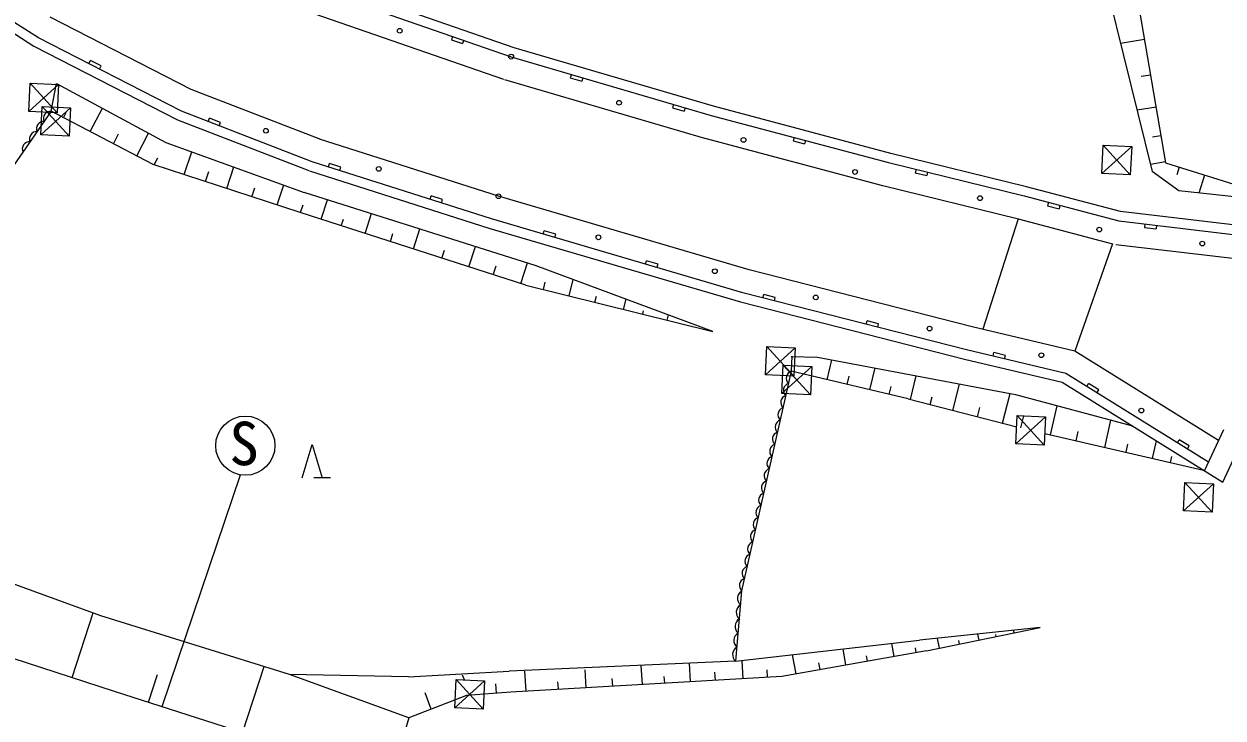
# Model space of a CAD drawing. Units: millimetres, scale not verified. Extents: x 40000 to 680000, y 20000 to 380000.
# Drawn here: x 425630 to 476218, y 283284 to 312564 of the extents above; entities that cross this region are included whole.
import ezdxf
from ezdxf.enums import TextEntityAlignment as Align

# ---------------------------------------------------------------- set-up
doc = ezdxf.new("R2010")
doc.units = ezdxf.units.MM
doc.header["$LTSCALE"] = 1000
doc.layers.add('M-BGD', color=7, linetype='Continuous', lineweight=13)
doc.styles.add('ＭＳ ゴシック', font='')
doc.styles.get('ＭＳ ゴシック').set_extended_font_data('MS Gothic')

msp = doc.modelspace()

# ---------------------------------------------------------------- linework, layer by layer
at = {"layer": 'M-BGD', "lineweight": 25}
for p, q in [((421043, 314810), (426042, 311631)), ((437455, 314206), (446185, 311183)), ((446307, 311564), (437586, 314584)), ((471278, 314269), (473228, 306337)), ((472447, 314567), (473795, 306699)), ((426240, 311979), (424147, 313310)), ((437128, 313261), (445858, 310238)), ((432687, 309803), (426738, 312848)), ((426042, 311631), (432113, 308524)), ((432277, 308889), (426240, 311979)), ((443710, 312040), (443661, 311899)), ((443661, 311899), (444133, 311735)), ((444182, 311877), (444133, 311735)), ((472901, 311915), (471899, 311743)), ((446185, 311183), (454618, 308707)), ((454726, 309092), (446307, 311564)), ((428369, 310890), (428437, 311023)), ((428882, 310795), (428437, 311023)), ((428814, 310662), (428882, 310795)), ((445903, 310224), (454336, 307747)), ((448723, 310438), (448680, 310294)), ((448680, 310294), (449160, 310153)), ((449202, 310297), (449160, 310153)), ((473159, 310409), (472768, 310342)), ((425834, 308870), (425891, 310069)), ((425834, 308870), (427090, 310011)), ((425891, 310069), (427090, 310011)), ((425891, 310069), (427032, 308813)), ((426784, 308882), (427002, 310052)), ((427002, 310052), (431610, 307566)), ((427090, 310011), (427032, 308813)), ((438155, 307684), (432687, 309803)), ((453040, 309170), (452998, 309026)), ((462203, 307103), (454726, 309092)), ((426784, 308882), (422298, 302427)), ((427032, 308813), (425834, 308870)), ((426338, 307890), (426395, 309088)), ((426338, 307890), (427594, 309031)), ((426395, 309088), (427594, 309031)), ((426395, 309088), (427536, 307833)), ((431079, 306637), (426784, 308882)), ((427303, 308610), (427414, 308823)), ((427594, 309031), (427536, 307833)), ((428428, 308022), (428942, 309005)), ((437793, 306752), (432277, 308889)), ((433404, 308453), (433458, 308593)), ((433924, 308412), (433458, 308593)), ((452998, 309026), (453478, 308885)), ((453520, 309029), (453478, 308885)), ((454618, 308707), (462104, 306716)), ((473391, 309058), (472594, 308921)), ((432113, 308524), (437649, 306379)), ((433870, 308272), (433924, 308412)), ((427536, 307833), (426338, 307890)), ((429401, 307514), (429619, 307931)), ((430387, 306999), (430887, 307956)), ((445649, 305294), (438098, 307704)), ((454361, 307740), (461847, 305749)), ((458119, 307775), (458081, 307631)), ((458081, 307631), (458564, 307502)), ((458603, 307647), (458564, 307502)), ((473598, 307849), (473236, 307787)), ((431610, 307566), (437458, 305460)), ((432394, 306208), (432708, 307170)), ((467925, 305699), (462203, 307103)), ((471109, 306252), (471166, 307450)), ((471109, 306252), (472365, 307393)), ((471166, 307450), (472365, 307393)), ((471166, 307450), (472307, 306194)), ((472365, 307393), (472307, 306194)), ((437276, 304615), (431079, 306637)), ((431122, 306615), (431282, 306921)), ((445356, 304338), (437793, 306752)), ((438479, 306533), (438524, 306676)), ((439001, 306524), (438524, 306676)), ((462104, 306716), (467826, 305311)), ((473786, 306748), (473154, 306640)), ((473795, 306699), (478705, 305172)), ((433295, 305914), (433435, 306343)), ((434184, 305624), (434480, 306532)), ((437672, 306371), (445239, 303955)), ((438955, 306381), (439001, 306524)), ((463266, 306431), (463230, 306285)), ((463230, 306285), (463715, 306166)), ((463751, 306312), (463715, 306166)), ((472307, 306194), (471109, 306252)), ((474354, 305525), (473228, 306337)), ((474366, 306521), (474265, 306196)), ((475433, 306189), (475198, 305433)), ((435246, 305277), (435368, 305650)), ((436313, 304929), (436588, 305773)), ((461866, 305745), (467588, 304340)), ((471890, 304654), (467925, 305699)), ((447246, 302364), (437458, 305460)), ((438170, 304326), (438435, 305151)), ((442766, 305165), (442811, 305308)), ((443288, 305156), (442811, 305308)), ((443242, 305013), (443288, 305156)), ((456225, 302185), (445649, 305294)), ((467826, 305311), (471815, 304260)), ((478699, 305053), (474354, 305525)), ((446807, 301542), (437276, 304615)), ((437297, 304608), (437402, 304935)), ((440021, 303730), (440290, 304564)), ((468853, 305041), (468815, 304896)), ((468815, 304896), (469299, 304768)), ((469337, 304913), (469299, 304768)), ((480032, 303687), (471890, 304654)), ((439016, 304054), (439105, 304331)), ((455961, 301220), (445356, 304338)), ((467571, 304345), (466080, 299684)), ((467571, 304345), (471560, 303293)), ((471815, 304260), (478987, 303408)), ((472918, 304129), (472901, 303980)), ((473415, 304070), (473397, 303921)), ((441090, 303385), (441199, 303722)), ((442062, 303072), (442334, 303918)), ((445239, 303955), (455855, 300835)), ((447540, 303696), (447583, 303840)), ((448062, 303699), (447583, 303840)), ((448020, 303555), (448062, 303699)), ((472901, 303980), (473397, 303921)), ((443259, 302686), (443370, 303028)), ((444396, 302319), (444673, 303178)), ((471560, 303293), (469970, 298760)), ((471697, 303267), (478658, 302440)), ((451858, 302427), (451900, 302570)), ((452380, 302429), (451900, 302570)), ((445430, 301986), (445553, 302366)), ((446592, 301611), (446873, 302482)), ((454694, 299594), (447246, 302364)), ((452337, 302286), (452380, 302429)), ((465638, 299789), (456225, 302185)), ((446807, 301542), (454694, 299594)), ((447548, 301359), (447625, 301673)), ((448633, 301091), (448805, 301784)), ((449716, 300824), (449779, 301077)), ((465399, 298818), (455961, 301220)), ((456804, 301006), (456841, 301151)), ((457325, 301028), (456841, 301151)), ((457288, 300883), (457325, 301028)), ((450927, 300524), (451034, 300955)), ((455855, 300835), (465304, 298429)), ((451739, 300324), (451772, 300457)), ((452773, 300069), (452827, 300288)), ((461165, 299896), (461202, 300041)), ((461686, 299918), (461202, 300041)), ((461649, 299772), (461686, 299918)), ((469970, 298760), (465638, 299789)), ((456914, 297758), (456971, 298956)), ((456914, 297758), (458170, 298899)), ((456971, 298956), (458170, 298899)), ((456971, 298956), (458113, 297700)), ((458021, 298547), (458000, 297916)), ((458000, 298530), (459105, 298512)), ((458170, 298899), (458113, 297700)), ((459105, 298512), (467459, 296928)), ((469581, 297825), (465399, 298818)), ((466517, 298552), (466552, 298698)), ((467038, 298583), (466552, 298698)), ((467004, 298437), (467038, 298583)), ((476029, 294995), (469970, 298760)), ((457610, 296973), (457667, 298172)), ((457610, 296973), (458866, 298115)), ((457667, 298172), (458866, 298115)), ((457667, 298172), (458809, 296916)), ((458866, 298115), (458809, 296916)), ((459518, 297555), (459718, 298396)), ((461322, 297126), (461542, 298051)), ((465304, 298429), (469425, 297450)), ((458000, 297916), (455908, 288651)), ((458113, 297700), (456914, 297758)), ((462935, 296743), (458000, 297916)), ((460364, 297354), (460447, 297704)), ((463029, 296720), (463267, 297723)), ((475604, 294082), (469581, 297825)), ((458809, 296916), (457610, 296973)), ((462139, 296932), (462219, 297270)), ((464819, 296261), (465104, 297375)), ((466913, 295725), (467232, 296972)), ((469425, 297450), (476203, 293238)), ((470469, 297273), (470548, 297400)), ((470973, 297136), (470548, 297400)), ((470893, 297009), (470973, 297136)), ((462935, 296743), (467513, 295571)), ((463867, 296504), (463951, 296832)), ((467459, 296928), (472397, 295604)), ((468934, 295229), (469216, 296457)), ((465862, 295994), (465962, 296383)), ((467479, 294849), (467536, 296048)), ((467479, 294849), (468735, 295990)), ((467536, 296048), (468735, 295990)), ((467536, 296048), (468677, 294792)), ((467682, 295528), (467812, 296036)), ((468735, 295990), (468677, 294792)), ((471226, 294701), (471489, 295847)), ((475433, 293717), (476247, 295461)), ((468701, 295283), (475392, 293742)), ((470021, 294979), (470112, 295377)), ((473237, 294238), (473406, 294974)), ((474291, 294898), (474370, 295025)), ((474795, 294761), (474370, 295025)), ((476203, 293238), (477104, 295170)), ((468677, 294792), (467479, 294849)), ((472125, 294494), (472205, 294839)), ((474716, 294634), (474795, 294761)), ((473998, 294063), (474056, 294315)), ((474555, 292028), (474612, 293227)), ((474555, 292028), (475811, 293169)), ((474612, 293227), (475811, 293169)), ((474612, 293227), (475753, 291971)), ((475811, 293169), (475753, 291971)), ((404144, 292644), (429439, 284418)), ((475753, 291971), (474555, 292028)), ((428867, 287602), (422514, 289913)), ((455908, 288651), (455653, 285679)), ((427669, 284993), (428555, 287716)), ((436833, 285127), (428867, 287602)), ((468500, 287096), (463415, 286564)), ((463704, 286122), (468500, 287096)), ((467399, 286872), (467377, 286978)), ((455653, 285679), (463415, 286564)), ((462348, 285881), (462250, 286431)), ((464256, 286234), (464173, 286643)), ((465102, 286406), (465073, 286551)), ((465926, 286573), (465876, 286821)), ((466644, 286719), (466627, 286802)), ((463704, 286122), (457599, 285038)), ((458202, 285145), (458058, 285953)), ((460305, 285518), (460185, 286196)), ((461215, 285680), (461174, 285911)), ((463278, 286047), (463243, 286244)), ((434851, 282658), (435763, 285460)), ((455653, 285679), (446103, 285255)), ((449354, 284559), (449310, 285319)), ((451719, 284696), (451672, 285502)), ((453748, 284814), (453703, 285592)), ((455975, 284943), (455931, 285710)), ((457001, 285003), (456982, 285317)), ((459219, 285325), (459167, 285617)), ((430879, 283949), (431262, 285125)), ((441846, 285023), (436833, 285127)), ((441869, 283286), (436833, 285127)), ((441846, 285023), (446103, 285255)), ((443804, 283717), (443861, 284916)), ((443804, 283717), (445060, 284858)), ((443861, 284916), (445060, 284858)), ((443861, 284916), (445003, 283660)), ((444209, 284891), (444133, 285096)), ((445060, 284858), (445003, 283660)), ((457599, 285038), (446174, 284374)), ((446821, 284423), (446757, 285266)), ((448178, 284525), (448156, 284814)), ((450469, 284623), (450449, 284957)), ((452661, 284751), (452645, 285029)), ((454799, 284875), (454779, 285224)), ((429439, 284418), (436392, 282188)), ((442811, 283651), (442557, 284351)), ((446174, 284374), (444307, 284233)), ((445568, 284328), (445538, 284726)), ((444307, 284233), (441869, 283286)), ((445003, 283660), (443804, 283717))]:
    msp.add_line(p, q, dxfattribs=at)
at = {"layer": 'M-BGD'}
for p, q in [((437366, 293418), (437786, 294818)), ((437786, 294818), (438206, 293418)), ((431461, 283769), (434761, 293542)), ((438556, 293418), (437856, 293418)), ((441869, 283286), (441723, 282807))]:
    msp.add_line(p, q, dxfattribs=at)
at = {"layer": 'M-BGD', "lineweight": 25}
for centre in [(441482, 312277), (446184, 311186), (450737, 309239), (435836, 308061), (455987, 307674), (440599, 306450), (460694, 306320), (445648, 305297), (465965, 305215), (449866, 303564), (470996, 303891), (475343, 303301), (454777, 302131), (459035, 301028), (463836, 299715), (468553, 298591), (472771, 296255)]:
    msp.add_circle(centre, 100, dxfattribs=at)
at = {"layer": 'M-BGD'}
msp.add_circle((434969, 294774), 1250, dxfattribs=at)
at = {"layer": 'M-BGD', "lineweight": 25}
for centre, radius, start, end in [((426760, 308579), 304, 85.6196, 204.7837), ((426461, 308149), 304, 85.6196, 204.7837), ((425863, 307288), 304, 85.6196, 204.7837), ((426162, 307718), 304, 85.6196, 204.7837), ((458095, 297624), 307, 108.0353, 226.5152), ((457979, 297109), 307, 108.0353, 226.5152), ((457863, 296595), 307, 108.0353, 226.5152), ((457747, 296080), 307, 108.0353, 226.5152), ((457630, 295565), 307, 108.0353, 226.5152), ((457514, 295050), 307, 108.0353, 226.5152), ((457398, 294536), 307, 108.0353, 226.5152), ((457282, 294021), 307, 108.0353, 226.5152), ((457165, 293506), 307, 108.0353, 226.5152), ((457049, 292992), 307, 108.0353, 226.5152), ((456933, 292477), 307, 108.0353, 226.5152), ((456817, 291962), 307, 108.0353, 226.5152), ((456701, 291448), 307, 108.0353, 226.5152), ((456584, 290933), 307, 108.0353, 226.5152), ((456468, 290418), 307, 108.0353, 226.5152), ((456352, 289903), 307, 108.0353, 226.5152), ((456236, 289389), 307, 108.0353, 226.5152), ((456119, 288874), 307, 108.0353, 226.5152), ((456104, 288335), 372, 121.719, 228.485), ((456053, 287741), 372, 121.719, 228.485), ((456002, 287146), 372, 121.719, 228.485), ((455951, 286551), 372, 121.719, 228.485), ((455900, 285957), 372, 121.719, 228.485)]:
    msp.add_arc(centre, radius, start, end, dxfattribs=at)

# ---------------------------------------------------------------- texts
at = {"layer": 'M-BGD', "style": 'ＭＳ ゴシック'}
msp.add_text('S', height=1833, dxfattribs=at).set_placement((434291, 293401), align=Align.BOTTOM_LEFT)

doc.saveas('drawing.dxf')
